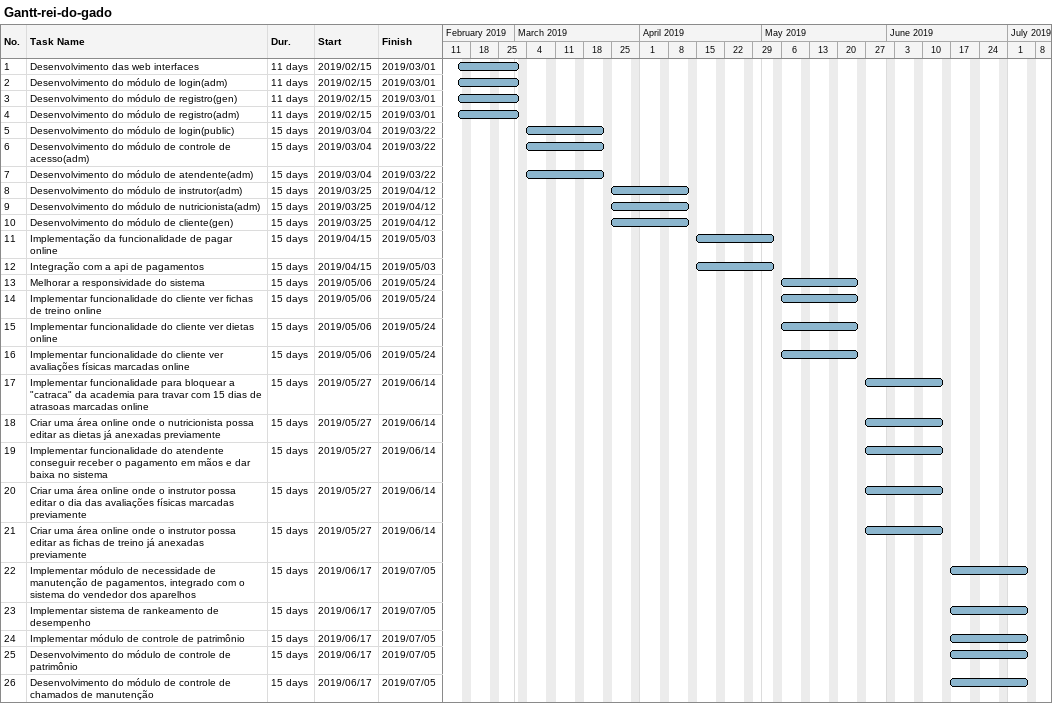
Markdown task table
Gantt-rei-do-gado

| ID | Task | Duration | Start | Finish |
|---|---|---|---|---|
| 1 | Desenvolvimento das web interfaces | 11d | 2019-02-15 | 2019-03-01 |
| 2 | Desenvolvimento do módulo de login(adm) | 11d | 2019-02-15 | 2019-03-01 |
| 3 | Desenvolvimento do módulo de registro(gen) | 11d | 2019-02-15 | 2019-03-01 |
| 4 | Desenvolvimento do módulo de registro(adm) | 11d | 2019-02-15 | 2019-03-01 |
| 5 | Desenvolvimento do módulo de login(public) | 15d | 2019-03-04 | 2019-03-22 |
| 6 | Desenvolvimento do módulo de controle de acesso(adm) | 15d | 2019-03-04 | 2019-03-22 |
| 7 | Desenvolvimento do módulo de atendente(adm) | 15d | 2019-03-04 | 2019-03-22 |
| 8 | Desenvolvimento do módulo de instrutor(adm) | 15d | 2019-03-25 | 2019-04-12 |
| 9 | Desenvolvimento do módulo de nutricionista(adm) | 15d | 2019-03-25 | 2019-04-12 |
| 10 | Desenvolvimento do módulo de cliente(gen) | 15d | 2019-03-25 | 2019-04-12 |
| 11 | Implementação da funcionalidade de pagar online | 15d | 2019-04-15 | 2019-05-03 |
| 12 | Integração com a api de pagamentos | 15d | 2019-04-15 | 2019-05-03 |
| 13 | Melhorar a responsividade do sistema | 15d | 2019-05-06 | 2019-05-24 |
| 14 | Implementar funcionalidade do cliente ver fichas de treino online | 15d | 2019-05-06 | 2019-05-24 |
| 15 | Implementar funcionalidade do cliente ver dietas online | 15d | 2019-05-06 | 2019-05-24 |
| 16 | Implementar funcionalidade do cliente ver avaliações físicas marcadas online | 15d | 2019-05-06 | 2019-05-24 |
| 17 | Implementar funcionalidade para bloquear a "catraca" da academia para travar com 15 dias de atrasoas marcadas online | 15d | 2019-05-27 | 2019-06-14 |
| 18 | Criar uma área online onde o nutricionista possa editar as dietas já anexadas previamente | 15d | 2019-05-27 | 2019-06-14 |
| 19 | Implementar funcionalidade do atendente conseguir receber o pagamento em mãos e dar baixa no sistema | 15d | 2019-05-27 | 2019-06-14 |
| 20 | Criar uma área online onde o instrutor possa editar o dia das avaliações físicas marcadas previamente | 15d | 2019-05-27 | 2019-06-14 |
| 21 | Criar uma área online onde o instrutor possa editar as fichas de treino já anexadas previamente | 15d | 2019-05-27 | 2019-06-14 |
| 22 | Implementar módulo de necessidade de manutenção de pagamentos, integrado com o sistema do vendedor dos aparelhos | 15d | 2019-06-17 | 2019-07-05 |
| 23 | Implementar sistema de rankeamento de desempenho | 15d | 2019-06-17 | 2019-07-05 |
| 24 | Implementar módulo de controle de patrimônio | 15d | 2019-06-17 | 2019-07-05 |
| 25 | Desenvolvimento do módulo de controle de patrimônio | 15d | 2019-06-17 | 2019-07-05 |
| 26 | Desenvolvimento do módulo de controle de chamados de manutenção | 15d | 2019-06-17 | 2019-07-05 |
